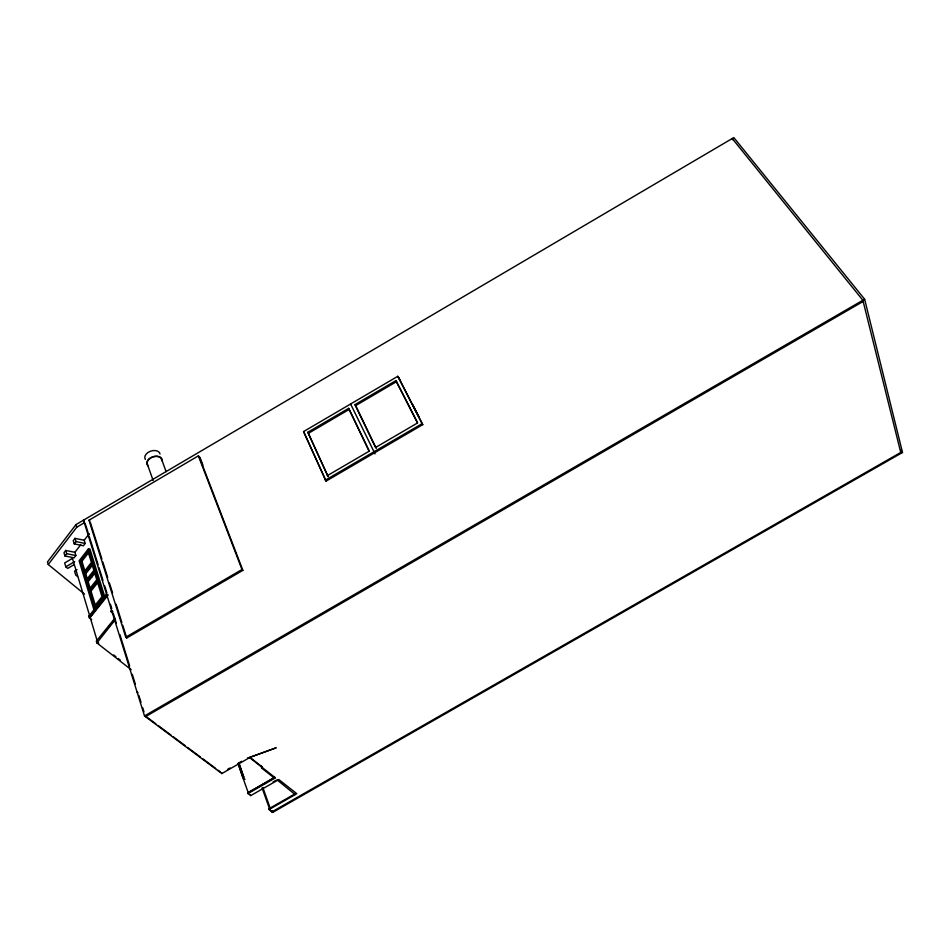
<?xml version="1.0" encoding="UTF-8"?>
<svg xmlns="http://www.w3.org/2000/svg" width="950" height="950" viewBox="0 0 950 950"><rect width="100%" height="100%" fill="white"/><g stroke="black" fill="none" stroke-linecap="round" stroke-linejoin="round"><path stroke-width="1.43" d="M276.925 779.748L295.201 794.592L294.939 793.879L268.672 808.901L272.697 812.416L902.5 452.473L864.643 299.25L733.828 137.584L75.964 524.614L47.5 561.913L48.248 564.502L84.562 594.178M48.248 564.502L76.76 527.202L84.312 522.761L85.251 523.604M74.907 552.306L65.74 550.466L63.983 552.758L64.944 555.999L74.124 557.828L75.881 555.536L74.907 552.306L80.75 544.73M84.194 540.253L75.026 538.353L73.245 540.669L74.231 543.911L83.41 545.787L85.191 543.483L84.194 540.253L89.217 533.746M64.944 555.999L66.702 553.707L65.74 550.466M74.231 543.911L76.012 541.583L75.026 538.353M93.718 608.962L103.336 596.873L104.892 597.158L89.977 549.1L88.457 548.791L79.123 560.821L93.718 608.962L95.273 609.235M83.802 572.149L80.418 560.975L87.958 551.249L91.402 562.412L83.802 572.149L85.346 572.446M84.918 571.057L81.949 561.284L88.647 552.639M84.206 573.479L91.817 563.73L93.86 570.368L86.224 580.117L84.206 573.479L85.749 573.764L87.768 580.403M85.749 573.764L92.589 565.013M86.628 581.447L94.276 571.698L96.758 579.726L89.074 589.487L86.628 581.447L88.172 581.732L90.618 589.772M88.172 581.732L95.819 571.995M89.478 590.829L97.173 581.079L101.994 596.671L94.216 606.444L89.478 590.829L91.022 591.114L98.717 581.364M91.699 619.756L89.431 617.939L89.003 615.992L106.507 594.011M89.431 617.939L107.421 594.771M90.191 617.5L108.205 594.914M131.171 669.691L96.912 642.948L96.484 640.965L114.772 618.331M106.412 629.779L113.727 620.73M96.912 642.948L115.211 619.732M199.227 456.772L242.868 570.356L126.742 637.984L125.768 637.201L88.979 520.22L198.372 455.869L200.082 457.674M72.271 558.481L64.671 562.946L65.811 566.829L67.711 568.397L74.052 564.68M65.811 566.829L74.706 561.616M398.489 377.304L422.774 424.638L326.064 481.128L303.584 431.573L397.801 376.307L400.532 380.926M307.848 432.262L328.082 476.591L307.848 432.262L348.65 408.334L369.229 450.894M395.912 380.617L417.525 422.964L375.559 447.486L354.944 404.641L395.912 380.617L417.561 422.655M308.619 433.212L349.386 409.308M354.944 404.641L355.668 405.614L396.601 381.615M77.045 569.668L74.528 571.14L75.679 575.011L77.544 576.543M327.311 475.665L369.111 451.25L348.65 408.334M325.28 480.201L422.085 423.664L422.774 424.638M111.079 611.669L111.874 611.206L112.836 612.002L112.052 612.465L111.079 611.669L111.649 610.506L83.505 520.184L84.455 521.016M110.865 610.969L111.827 611.764L112.623 611.301M125.768 637.201L242.001 569.513L242.868 570.356M111.874 611.206L144.507 715.932L864.643 299.25M227.501 769.429L230.078 767.944M239.079 762.779L241.656 761.294M144.507 715.932L221.849 773.561L249.624 757.601L275.393 777.848L247.998 793.547L247.736 792.822L274.728 777.516M237.939 763.349L242.784 777.278L243.853 777.1L242.879 777.658L248.152 792.454M260.953 765.557L261.939 768.312L262.438 767.149L250.456 757.72M274.657 777.278L248.057 792.799M250.384 794.544L250.764 795.601L278.825 779.534L296.804 793.678L268.933 809.614M273.184 781.898L275.678 780.461M271.688 811.146L272.424 810.73M271.949 811.858L900.742 452.461M90.44 576.579L91.984 576.876M88.006 568.611L89.538 568.908M80.418 560.975L81.949 561.284M66.702 553.707L75.881 555.536M76.012 541.583L85.191 543.483M247.998 793.547L250.764 795.601M268.672 808.901L272.697 812.416M146.419 716.763L155.824 723.769M158.163 725.527L171.083 735.158M173.434 736.915L185.179 745.667M187.53 747.424L200.45 757.055M202.801 758.812L215.721 768.443M218.072 770.189L220.412 771.946M242.784 777.278L238.319 763.776M242.879 777.658L245.005 779.273M137.037 691.98L138.023 692.728M96.496 641.535L98.776 643.328M113.62 654.918L115.9 656.711M118.18 658.492L120.46 660.274M261.939 768.312L274.645 778.276L274.384 777.551M110.77 607.691L111.744 608.487L110.426 604.259M88.979 520.22L89.929 521.051M303.584 431.573L326.064 481.128M862.648 300.794L863.17 301.447L145.493 716.668L145.243 715.884M375.048 453.886L350.598 403.999L351.334 404.961M900.707 450.122L902.5 452.473M412.668 404.593L419.413 417.739M397.801 376.307L422.085 423.664M355.668 405.614L376.283 448.436M200.545 458.897L202.896 465.001M198.372 455.869L242.001 569.513M161.536 459.064L166.096 471.616M262.829 787.502L270.144 808.058M153.164 480.558L147.404 464.324A7.553 4.952 -18.4 0 1 153.461 456.808A7.553 4.952 -18.4 0 1 161.797 460.334M262.105 787.918L269.408 808.486M239.067 763.349L243.853 777.1M238.676 762.933L243.533 776.851M221.588 772.825L221.849 773.561M732.628 139.733L732.236 138.522L862.873 300.271L900.968 453.352M90.369 522.464L101.899 559.087M102.79 561.913L107.671 577.41M109.44 583.039L112.551 592.907M116.09 604.176L121.861 622.488M122.752 625.302L126.742 637.984M85.654 524.875L88.029 532.499M88.433 533.769L88.896 535.278M89.336 536.679L98.123 564.846M99.002 567.661L102.956 580.331M104.714 585.96L106.911 593.002M113.276 613.427L116.375 623.342M119.902 634.671L129.627 665.819M132.276 674.322L135.375 684.238M138.878 695.459L141.004 702.264M142.702 707.714L143.972 711.799M111.827 611.764L112.052 612.465M88.457 548.791L103.336 596.873M75.964 524.614L76.76 527.202M91.022 591.114L95.344 605.304M72.248 557.697L97.268 641.084M89.003 615.992L89.419 617.369M96.484 640.965L96.9 642.366M148.402 466.082A7.932 5.201 -18.4 0 1 152.416 456.879A7.932 5.201 -18.4 0 1 162.094 460.976M145.374 459.432A7.909 5.213 -18.4 0 1 150.397 451.25A7.909 5.213 -18.4 0 1 160.051 453.969M275.975 747.876L247.974 758.029L275.975 747.876"/></g></svg>
